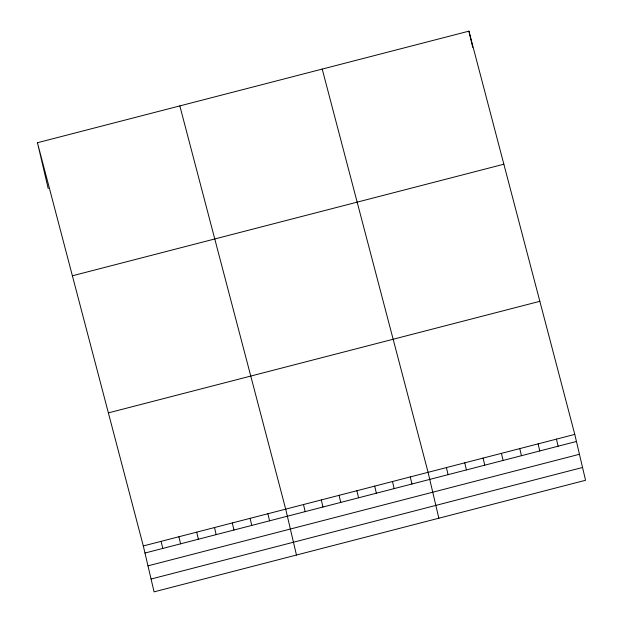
<?xml version="1.0" encoding="UTF-8"?>
<svg xmlns="http://www.w3.org/2000/svg" width="623" height="623" viewBox="0 0 623 623"><rect width="100%" height="100%" fill="white"/><g stroke="black" fill="none" stroke-linecap="round" stroke-linejoin="round"><path stroke-width="0.93" d="M37.45 142.722L468.924 31.15L574.78 434.387L585.55 480.278L154.076 591.85L143.313 545.958L37.45 142.722L48.22 188.613M72.385 275.787L503.859 164.215M108.379 412.885L539.853 301.314M143.313 545.958L574.78 434.387M144.972 553.037L576.446 441.473M147.978 565.848L579.452 454.276M151.078 579.04L582.544 467.476M322.223 69.083L428.087 472.32L438.849 518.211M179.837 105.902L285.7 509.139L296.462 555.031M468.924 31.15L472.732 47.379M556.448 439.129L558.107 446.208M538.108 443.872L539.767 450.951M519.769 448.607L521.435 455.693M501.437 453.349L503.096 460.436M483.098 458.092L484.756 465.179M464.758 462.834L466.417 469.921M446.418 467.577L448.085 474.664M410.284 476.922L411.943 484.009M392.49 481.524L394.149 488.611M374.688 486.127L376.354 493.214M356.893 490.729L358.552 497.816M339.091 495.332L340.758 502.418M321.297 499.934L322.955 507.021M303.494 504.537L305.161 511.623M267.898 513.741L269.564 520.82M250.103 518.344L251.762 525.423M232.301 522.946L233.968 530.025M214.507 527.549L216.165 534.627M196.704 532.151L198.371 539.23M178.91 536.753L180.569 543.832M161.108 541.356L162.774 548.435"/></g></svg>
